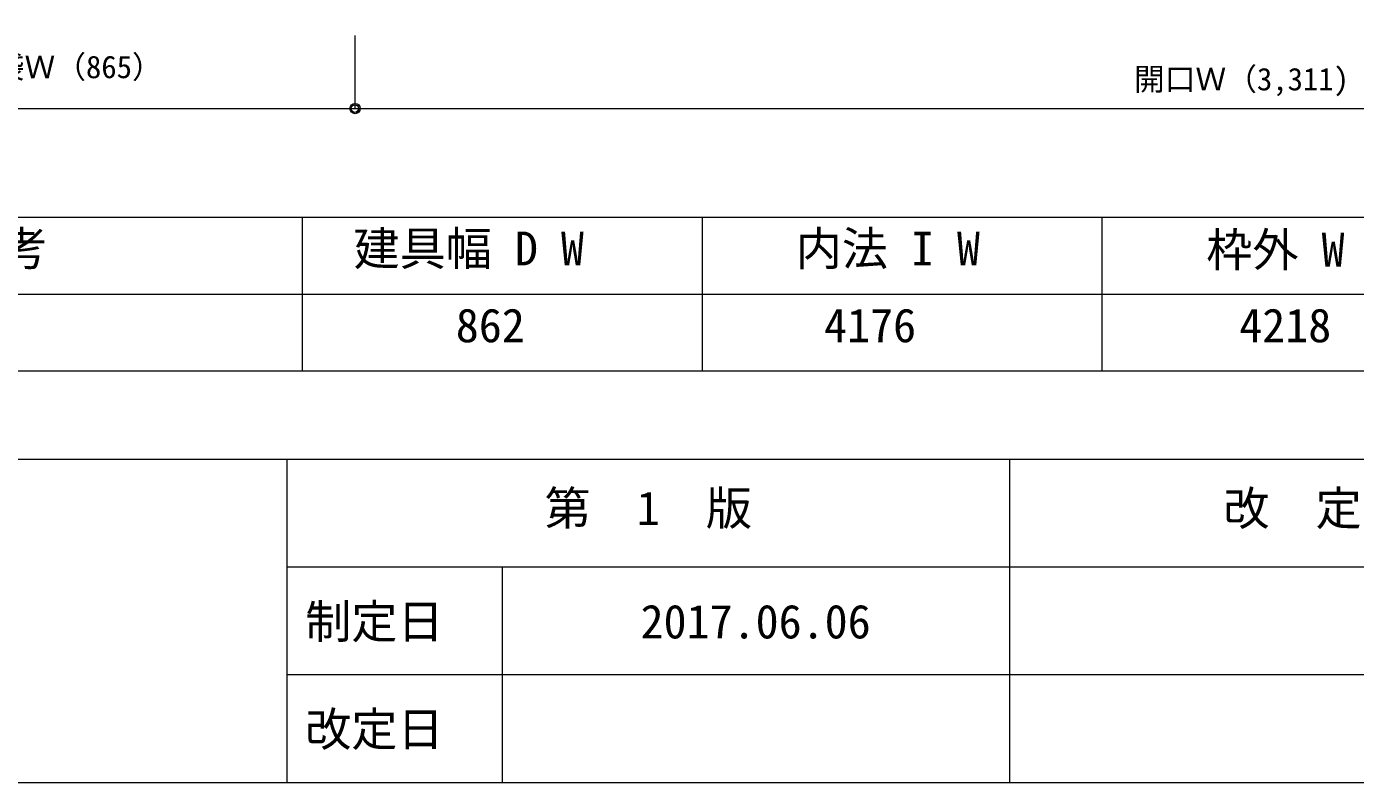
# Model space of a CAD drawing. Units: millimetres on the paper, enlarged 5 times, with parts at other scales. Extents: x -992 to 1008, y -685 to 700.
# Drawn here: x -672.2 to -240, y -685 to -439.1 of the extents above; entities that cross this region are included whole.
import ezdxf
from ezdxf.enums import TextEntityAlignment as Align

# ---------------------------------------------------------------- set-up
doc = ezdxf.new("R2010")
doc.units = ezdxf.units.MM
doc.header["$LTSCALE"] = 5
doc.header["$PDMODE"] = 32
doc.header["$PDSIZE"] = 2.5
for name, color, linetype, lineweight in [('1-0_H-SYM', 7, 'Continuous', 20), ('1-1_0', 7, 'Continuous', 20), ('2-0_18', 7, 'Continuous', 18)]:
    doc.layers.add(name, color=color, linetype=linetype, lineweight=lineweight)
doc.styles.add('ＭＳ ゴシック', font='')
doc.styles.get('ＭＳ ゴシック').set_extended_font_data('MS Gothic')

msp = doc.modelspace()

# ---------------------------------------------------------------- linework, layer by layer
at = {"layer": '1-0_H-SYM'}
msp.add_line((197.5, -501.25), (-967.5, -501.25), dxfattribs=at)
at = {"layer": '1-1_0'}
for p, q in [((197.5, -501.25), (-967.5, -501.25)), ((197.5, -501.25), (-967.5, -501.25)), ((-582.5, -501.25), (-582.5, -551.25)), ((-452.5, -501.25), (-452.5, -551.25)), ((-322.5, -501.25), (-322.5, -551.25)), ((197.5, -526.25), (-967.5, -526.25)), ((197.5, -551.25), (-967.5, -551.25)), ((1007.5, -580), (-992.5, -580)), ((-587.5, -580), (-587.5, -685)), ((-352.5, -580), (-352.5, -685)), ((1007.5, -615), (-587.5, -615)), ((-517.5, -615), (-517.5, -685)), ((37.5, -650), (-587.5, -650))]:
    msp.add_line(p, q, dxfattribs=at)
msp.add_lwpolyline([(-992.5, -685), (1007.5, -685), (1007.5, 700), (-992.5, 700)], close=True, dxfattribs=at)
at = {"layer": '2-0_18', "color": 4, "lineweight": 9}
for p, q in [((-565.371, -442.024), (-565.371, -465.821)), ((-811.149, -465.821), (46.243, -465.821))]:
    msp.add_line(p, q, dxfattribs=at)
at = {"layer": '2-0_18', "color": 4}
msp.add_circle((-565.34, -465.821), 1.667, dxfattribs=at)
at = {"layer": '2-0_18'}
for p in [(-565.432, -465.821), (-565.371, -465.821)]:
    msp.add_point(p, dxfattribs=at)

# ---------------------------------------------------------------- texts
at = {"layer": '1-1_0', "style": 'ＭＳ ゴシック'}
for s, p in [('備\u3000\u3000\u3000\u3000\u3000\u3000考', (-785.268, -520.122)), ('建具幅 D W', (-565.851, -520.122)), ('内法 I W', (-422.067, -520.122)), ('枠外 W', (-288.541, -520.51)), ('862', (-532.583, -545.123)), ('4176', (-412.833, -545.123)), ('4218', (-277.833, -545.123)), ('第\u30001\u3000版', (-503.75, -604.606)), ('改\u3000定\u3000履\u3000歴 / History', (-283.008, -604.606)), ('制定日', (-581.557, -641.462)), ('2017.06.06', (-472.5, -641.462)), ('改定日', (-581.557, -676.462))]:
    msp.add_text(s, height=11, dxfattribs=at).set_placement(p, align=Align.BOTTOM_LEFT)
at = {"layer": '2-0_18', "style": 'ＭＳ ゴシック'}
for s, p in [('戸袋Ｗ（865）', (-692.83, -458.122)), ('開口Ｗ（3,311)', (-312.064, -462.088))]:
    msp.add_text(s, height=7.331, dxfattribs=at).set_placement(p, align=Align.BOTTOM_LEFT)

doc.saveas('drawing.dxf')
